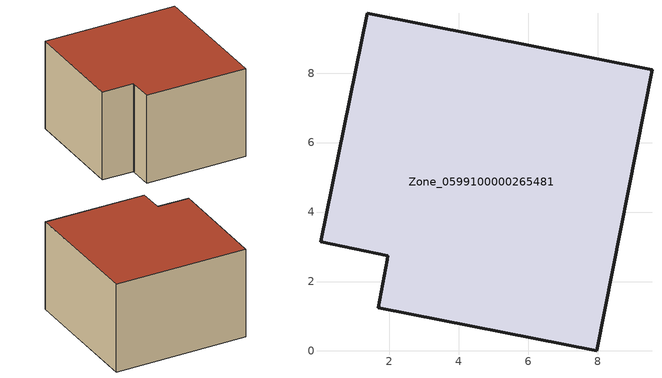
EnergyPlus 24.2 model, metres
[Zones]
Zone_0599100000265481
 floor ground (C_G): 0.02,3.14 1.37,9.73 9.57,8.1 7.98,0 1.69,1.24 1.95,2.63 1.96,2.74 z0
 wall outside (C_F): 1.69,1.24 7.98,0 9.57,8.1 1.37,9.73 0.02,3.14 1.96,2.74 1.95,2.63 1.69,1.24 z0:5.68
 roof outside (C_R): 1.37,9.73 0.02,3.14 1.96,2.74 1.95,2.63 1.69,1.24 7.98,0 9.57,8.1 z5.68
[BUILDING]
Pand.0599100000265481: North Axis=0; Terrain=City; Loads Convergence Tolerance Value=0.04; Temperature Convergence Tolerance Value=0.4; Solar Distribution=FullExterior; Maximum Number of Warmup Days=25; Minimum Number of Warmup Days=1
[Site:Location]
Rotterdam.The.Hague.AP_ZH_NLD Design_Conditions: Latitude=51.96; Longitude=4.45; Time Zone=1; Elevation=-4.5
[SITE:GROUNDTEMPERATURE:BUILDINGSURFACE]
18, 18, 18, 18, 18, 18, 18, 18, 18, 18, 18, 18
[MATERIAL] Thermal Absorptance=0.9; Solar Absorptance=0.7; Visible Absorptance=0.7
Name | Roughness | Thickness | Conductivity | Density | Specific Heat
G.TC.1965-1974 | MediumSmooth | 0.15 | 0.882353 | 540 | 1210
F.TC.1965-1974 | Rough | 0.3 | 0.697674 | 1920 | 840
R.TC.1965-1974 | MediumRough | 0.2 | 0.232558 | 1500 | 1000
[CONSTRUCTION]
C_G: G.TC.1965-1974
C_F: F.TC.1965-1974
C_R: R.TC.1965-1974
[ZONE]
Zone_0599100000265481: Type=1; Multiplier=1; Ceiling Height=Autocalculate; Volume=Autocalculate; Floor Area=autocalculate; Part of Total Floor Area=Yes
[ZONEINFILTRATION:DESIGNFLOWRATE]
Infil_Zone_0599100000265481: Zone or ZoneList or Space or SpaceList=Zone_0599100000265481; Schedule=AlwaysOn; Design Flow Rate Calculation Method=Flow/Area; Flow Rate per Floor Area=0.003; Constant Term Coefficient=1; Temperature Term Coefficient=0; Velocity Term Coefficient=0; Velocity Squared Term Coefficient=0
[HVACTEMPLATE:ZONE:IDEALLOADSAIRSYSTEM]
Zone_0599100000265481: Maximum Heating Supply Air Temperature=50; Minimum Cooling Supply Air Temperature=13; Maximum Heating Supply Air Humidity Ratio=0.0156; Minimum Cooling Supply Air Humidity Ratio=0.0077; Heating Limit=NoLimit; Cooling Limit=NoLimit; Dehumidification Control Type=ConstantSensibleHeatRatio; Cooling Sensible Heat Ratio=0.7; Dehumidification Setpoint=60; Humidification Control Type=None; Humidification Setpoint=30; Outdoor Air Method=None; Outdoor Air Flow Rate per Person=0.00944; Outdoor Air Flow Rate per Zone Floor Area=0; Outdoor Air Flow Rate per Zone=0; Demand Controlled Ventilation Type=None; Outdoor Air Economizer Type=NoEconomizer; Heat Recovery Type=None; Sensible Heat Recovery Effectiveness=0.7; Latent Heat Recovery Effectiveness=0.65
[ZONECONTROL:THERMOSTAT]
ThermostatControl_Zone_0599100000265481: Zone or ZoneList=Zone_0599100000265481; Control Type Schedule=DualSetpointControlType; Control 1=Thermostat_Zone_0599100000265481; Temperature Difference Between Cutout And Setpoint=0
[THERMOSTATSETPOINT:DUALSETPOINT]
Thermostat_Zone_0599100000265481: Heating Setpoint Temperature Schedule=HeatingSetpoint_Zone_0599100000265481; Cooling Setpoint Temperature Schedule=CoolingSetpoint_Zone_0599100000265481
[SCHEDULE:COMPACT]
HeatingSetpoint_Zone_0599100000265481: Through: 12/31, For: AllDays, Until: 24:00, 21
CoolingSetpoint_Zone_0599100000265481: Through: 12/31, For: AllDays, Until: 24:00, 24
DualSetpointControlType: Through: 12/31, For: AllDays, Until: 24:00, 4
AlwaysOn: Through: 12/31, For: AllDays, Until: 24:00, 1
